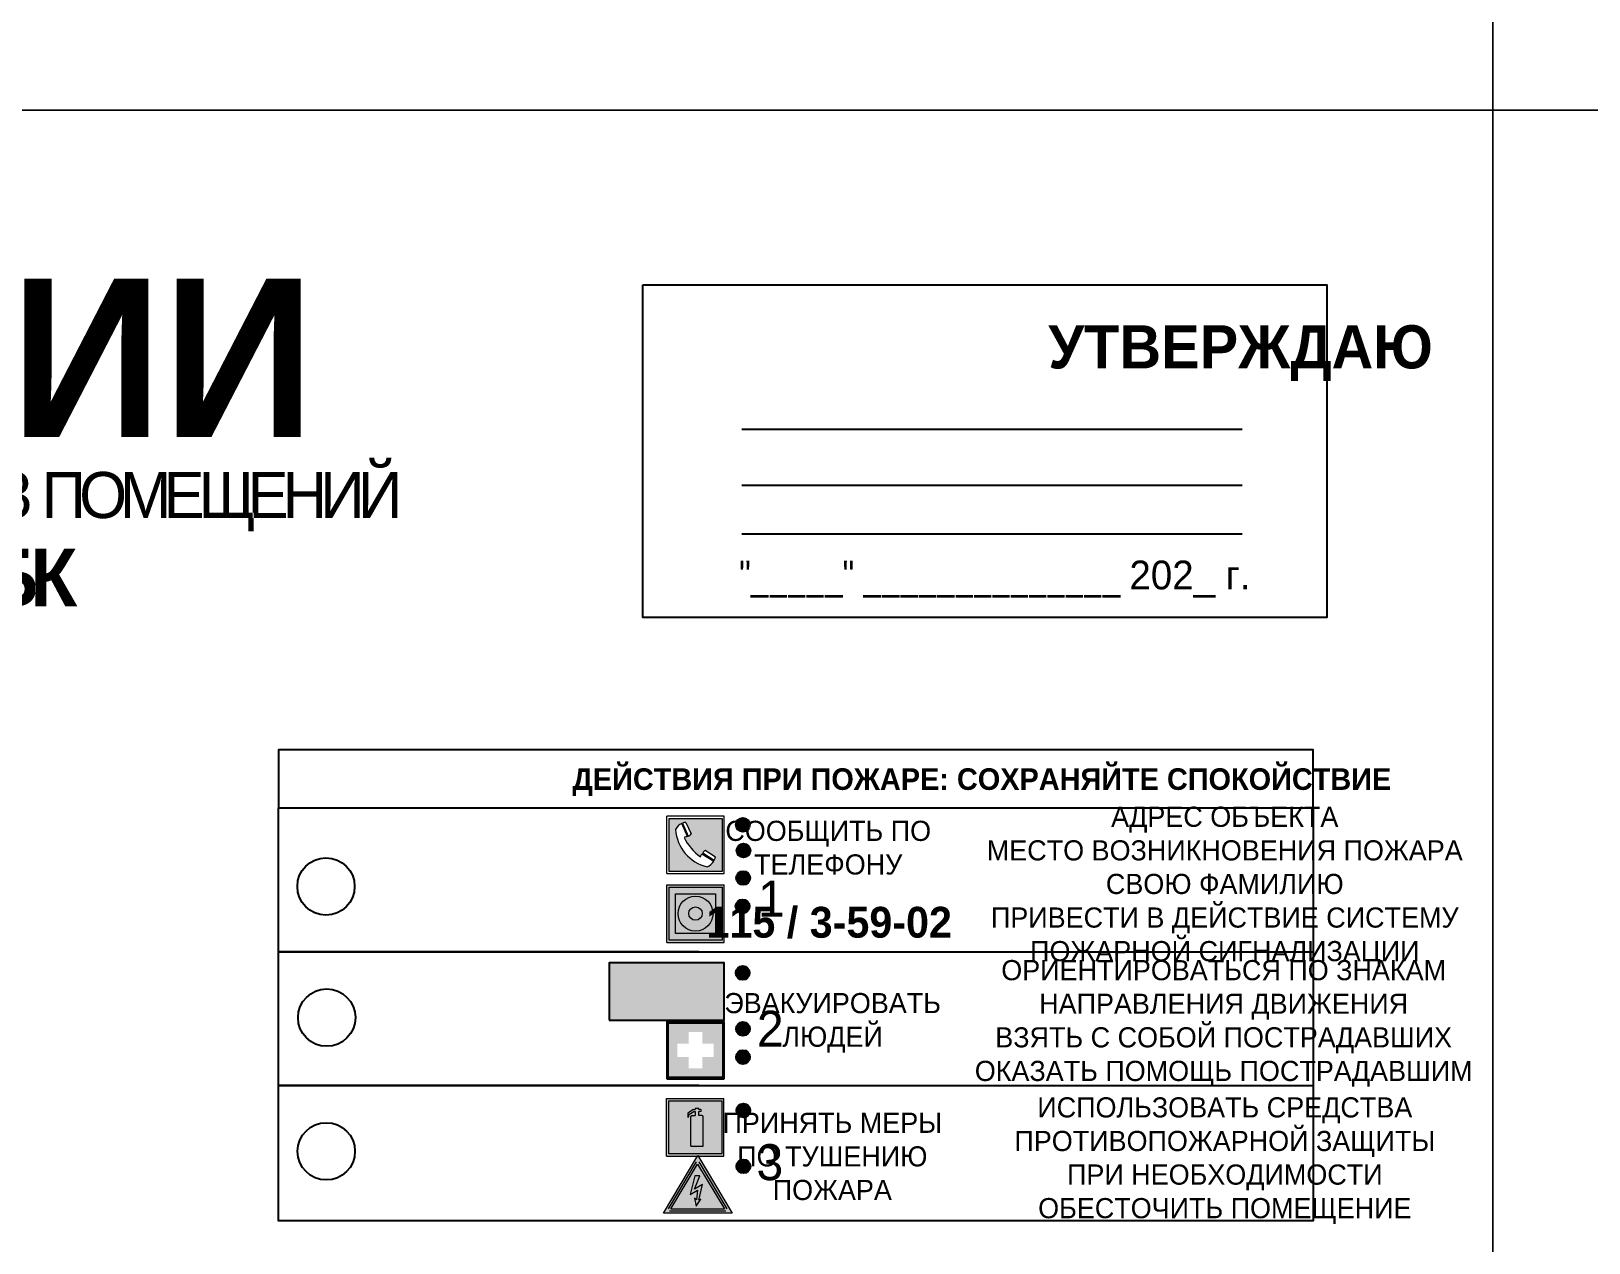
# Model space of a CAD drawing. Header units: millimetres. Extents: x 13114 to 67229, y 22859 to 38520.
# Drawn here: x 20743.7 to 20960, y 35395.8 to 35564.2 of the extents above; entities that cross this region are included whole.
import ezdxf

# ---------------------------------------------------------------- set-up
doc = ezdxf.new("R2010")
doc.units = ezdxf.units.MM
doc.styles.add('обычный', font='arial.ttf')

# ---------------------------------------------------------------- blocks, each defined once
blk = doc.blocks.new('A$C3E6D3DDE')
at = {"lineweight": 5}
h = blk.add_hatch(color=40, dxfattribs=at)
h.paths.add_polyline_path([(24.1, 1.45), (16.46, -11.35), (31.74, -11.35)])
h.paths.add_polyline_path([(24.09, -0.46), (30.03, -10.41), (18.14, -10.41)], flags=16)
h.paths.add_polyline_path([(24.54, -3.08), (23.41, -6.02), (25.13, -5.01), (24.33, -8.5), (24.82, -8.27), (23.79, -9.86), (23.4, -8.04), (23.8, -8.43), (24.04, -6.29), (22.39, -7.25), (23.44, -3.08)], flags=0)
h = blk.add_hatch(color=256, dxfattribs=at)
h.paths.add_polyline_path([(24.37, 0.03, 0.567511), (23.82, 0.03), (17.59, -10.4, 0.582454), (17.86, -10.88), (30.32, -10.88, 0.582149), (30.6, -10.4)])
h.paths.add_polyline_path([(24.09, -0.46), (18.14, -10.41), (30.03, -10.41)], flags=16)
h.paths.add_polyline_path([(24.54, -3.08), (23.41, -6.02), (25.13, -5.01), (24.33, -8.5), (24.82, -8.27), (23.79, -9.86), (23.4, -8.04), (23.8, -8.43), (24.04, -6.29), (22.39, -7.25), (23.44, -3.08)], flags=0)
h = blk.add_hatch(color=40, dxfattribs=at)
h.paths.add_polyline_path([(24.09, -0.46), (18.14, -10.41), (30.03, -10.41)])
h.paths.add_polyline_path([(24.82, -8.27), (23.79, -9.86), (23.4, -8.04), (23.8, -8.43), (24.04, -6.29), (22.39, -7.25), (23.44, -3.08), (24.54, -3.08), (23.41, -6.02), (25.13, -5.01), (24.33, -8.5)], flags=16)
at = {"color": 40, "lineweight": 5}
for p, q in [((16.46, -11.35), (24.1, 1.45)), ((24.1, 1.45), (31.74, -11.35))]:
    blk.add_line(p, q, dxfattribs=at)
at = {"lineweight": 5}
for p, q in [((17.59, -10.4), (23.82, 0.03)), ((24.37, 0.03), (30.6, -10.4)), ((18.14, -10.41), (24.09, -0.46)), ((23.44, -3.08), (22.39, -7.25)), ((23.41, -6.02), (24.54, -3.08)), ((24.54, -3.08), (23.44, -3.08)), ((24.09, -0.46), (30.03, -10.41)), ((22.39, -7.25), (24.04, -6.29)), ((25.13, -5.01), (23.41, -6.02)), ((24.04, -6.29), (23.8, -8.43)), ((24.33, -8.5), (25.13, -5.01)), ((23.8, -8.43), (23.4, -8.04)), ((23.4, -8.04), (23.79, -9.86)), ((23.79, -9.86), (24.82, -8.27)), ((24.82, -8.27), (24.33, -8.5)), ((17.86, -10.88), (30.32, -10.88)), ((18.14, -10.41), (30.03, -10.41))]:
    blk.add_line(p, q, dxfattribs=at)
at = {"color": 50, "lineweight": 5}
blk.add_line((31.74, -11.35), (16.46, -11.35), dxfattribs=at)
blk = doc.blocks.new('A$C456E1F9C')
at = {"lineweight": 5}
h = blk.add_hatch(color=242, dxfattribs=at)
h.paths.add_polyline_path([(0.51, -1.47), (0.51, -13.26), (12.29, -13.26), (12.29, -1.47)])
h.paths.add_polyline_path([(5.42, -4.95, -0.254479), (4.78, -5.4), (3.52, -2.53, -0.209735), (4.23, -2.4)], flags=16)
h.paths.add_polyline_path([(8.53, -8.6), (10.87, -10.17), (10.54, -10.76), (8.03, -9.13, -0.192251)], flags=16)
h.paths.add_polyline_path([(4.61, -5.49, 0.005518), (3.87, -5.72, 0.128647), (7.49, -10.01, 0.00809), (7.83, -9.33), (10.47, -10.97, -0.16736), (8.99, -12.25, -0.327862), (1.95, -3.95, -0.166952), (3.36, -2.62)], flags=16)
at = {"color": 242, "lineweight": 5}
for p, q in [((0, -13.77), (0, -0.97)), ((12.8, -0.97), (0, -0.97)), ((4.61, -5.49), (3.36, -2.62)), ((3.52, -2.53), (4.78, -5.4)), ((4.23, -2.4), (5.42, -4.95)), ((12.8, -13.77), (12.8, -0.97)), ((7.83, -9.33), (10.47, -10.97)), ((8.03, -9.13), (10.54, -10.76)), ((10.81, -10.12), (8.53, -8.6)), ((10.54, -10.76), (10.8, -10.3)), ((10.8, -10.3), (10.81, -10.12)), ((0, -13.77), (12.8, -13.77))]:
    blk.add_line(p, q, dxfattribs=at)
blk.add_lwpolyline([(0.51, -1.47), (12.29, -1.47), (12.29, -13.26), (0.51, -13.26)], close=True, dxfattribs=at)
for centre, radius, start, end in [((4.59, -5.34), 2.99, 114.2845, 152.1974), ((4.02, -3.27), 0.891, 76.3284, 123.7092), ((11.12, -3.31), 9.19, 183.9915, 256.6009), ((14.98, -39.1), 35.17, 107.1487, 108.4135), ((13.86, -0.94), 11.08, 205.5536, 234.8762), ((4.68, -4.59), 0.824, 276.9621, 334.0723), ((-13.31, 0.8), 23.44, 332.5487, 334.4027), ((8.94, -9.5), 0.989, 114.4092, 157.9388), ((7.87, -9.46), 3, 291.9291, 329.9329)]:
    blk.add_arc(centre, radius, start, end, dxfattribs=at)
blk = doc.blocks.new('A$C54414219')
at = {"true_color": 0xffffff}
h = blk.add_hatch(color=7, dxfattribs=at)
h.paths.add_polyline_path([(2.39, -9.45), (2.39, -18.3), (11.23, -18.3), (11.23, -9.45)], flags=0)
h.paths.add_polyline_path([(10.71, -13.87, -1), (2.92, -13.87, -1)], flags=0)
h.paths.add_polyline_path([(8.3, -13.87, -1), (5.33, -13.87, -1)], flags=0)
h.paths.add_polyline_path([(0.41, -7.47), (0.41, -20.27), (13.21, -20.27), (13.21, -7.47)])
h.paths.add_polyline_path([(0.92, -19.77), (12.71, -19.77), (12.71, -7.98), (0.92, -7.98)], flags=16)
h.paths.add_polyline_path([(11.23, -9.45), (11.23, -18.3), (2.39, -18.3), (2.39, -9.45)], flags=0)
at = {"lineweight": 5}
h = blk.add_hatch(color=242, dxfattribs=at)
h.paths.add_polyline_path([(12.71, -7.98), (0.92, -7.98), (0.92, -19.77), (12.71, -19.77)])
h.paths.add_polyline_path([(11.23, -18.3), (2.39, -18.3), (2.39, -9.45), (11.23, -9.45)], flags=16)
h.paths.add_polyline_path([(10.71, -13.87, -1), (2.92, -13.87, -1)], flags=0)
h.paths.add_polyline_path([(8.3, -13.87, -1), (5.33, -13.87, -1)], flags=0)
at = {"true_color": 0xffffff}
h = blk.add_hatch(color=7, dxfattribs=at)
h.paths.add_polyline_path([(2.39, -9.45), (2.39, -18.3), (11.23, -18.3), (11.23, -9.45)])
h.paths.add_polyline_path([(10.71, -13.87, -1), (2.92, -13.87, -1)], flags=16)
h.paths.add_polyline_path([(8.3, -13.87, -1), (5.33, -13.87, -1)], flags=0)
at = {"lineweight": 5}
h = blk.add_hatch(color=242, dxfattribs=at)
h.paths.add_polyline_path([(2.92, -13.87, 1), (10.71, -13.87, 1)])
h.paths.add_polyline_path([(8.3, -13.87, -1), (5.33, -13.87, -1)], flags=16)
at = {"color": 242, "lineweight": 5}
for p, q in [((0.41, -20.27), (0.41, -7.47)), ((0.41, -7.47), (13.21, -7.47)), ((0.41, -7.47), (13.21, -7.47)), ((13.21, -20.27), (13.21, -7.47)), ((0.41, -20.27), (13.21, -20.27))]:
    blk.add_line(p, q, dxfattribs=at)
for points in [[(0.92, -7.98), (12.71, -7.98), (12.71, -19.77), (0.92, -19.77)], [(2.39, -9.45), (11.23, -9.45), (11.23, -18.3), (2.39, -18.3)]]:
    blk.add_lwpolyline(points, close=True, dxfattribs=at)
for radius in [3.89, 1.49]:
    blk.add_circle((6.81, -13.87), radius, dxfattribs=at)
blk = doc.blocks.new('A$C32E8229D')
at = {"true_color": 0xffffff}
blk.add_hatch(color=7, dxfattribs=at).paths.add_polyline_path([(0, 0), (0, -8), (16, -8), (16, 0)])
h = blk.add_hatch(color=126)
h.paths.add_polyline_path([(0.2, -0.2), (15.8, -0.2), (15.8, -7.8), (0.2, -7.8)])
h.paths.add_polyline_path([(13.49, -2.05), (12.08, -2.05), (11.37, -2.63, 0.162397), (11.29, -2.84), (11.29, -3.63), (10.35, -3.63), (10.35, -4.05), (11.68, -4.05), (11.68, -3.48), (12.26, -4.28), (11.29, -5.1), (11.29, -6.78), (11.85, -6.78), (11.85, -5.44), (12.8, -4.64), (12.8, -5.94), (14.46, -5.94), (14.46, -5.39), (13.45, -5.39), (13.45, -3.97), (12.46, -2.59), (13.15, -2.59), (13.69, -3.34), (14.18, -3)], flags=16)
h.paths.add_polyline_path([(10.74, -1.82, 1), (11.8, -1.82, 1)], flags=16)
h.paths.add_polyline_path([(9.39, -3.59), (5.99, -3.59), (6.56, -3.03), (5.91, -3.03), (5.1, -3.83), (5.91, -4.64), (6.56, -4.64), (5.99, -4.09), (9.39, -4.09)], flags=16)
h.paths.add_polyline_path([(4.29, -1.08), (1.72, -1.08), (1.72, -6.6), (4.29, -6.6)], flags=16)
at = {"color": 126}
blk.add_lwpolyline([(16, -8), (0, -8), (0, 0), (16, 0)], close=True, dxfattribs=at)
blk = doc.blocks.new('A$C18900ED3')
h = blk.add_hatch(color=126)
h.paths.add_polyline_path([(-0.18, -0.18), (-7.02, -0.18), (-7.02, -7.02), (-0.18, -7.02)])
h.paths.add_polyline_path([(-5.89, -4.46), (-5.89, -2.77), (-4.46, -2.77), (-4.46, -1.31), (-2.77, -1.31), (-2.77, -2.77), (-1.33, -2.77), (-1.33, -4.46), (-2.77, -4.46), (-2.77, -5.89), (-4.46, -5.89), (-4.46, -4.46)], flags=16)
at = {"color": 126}
for p, q in [((-7.2, 0), (-7.2, -7.2)), ((0, 0), (-7.2, 0)), ((0, -7.2), (0, 0)), ((-7.02, -7.02), (-7.02, -0.18)), ((-7.02, -0.18), (-0.18, -0.18)), ((-0.18, -0.18), (-0.18, -7.02)), ((-7.2, -7.2), (0, -7.2)), ((-0.18, -7.02), (-7.02, -7.02))]:
    blk.add_line(p, q, dxfattribs=at)
blk = doc.blocks.new('A$C3AD82952')
at = {"true_color": 0xf5f5ff}
h = blk.add_hatch(color=7, dxfattribs=at)
h.dxf.hatch_style = 1
h.paths.add_polyline_path([(8.21, 8.73, 0.414214), (7.89, 9.05), (7.22, 9.05), (7.22, 9.92), (7.59, 9.92, 1), (7.57, 10.36), (7.22, 10.36), (7.22, 10.6), (6.43, 10.6), (6.43, 10.36), (6.01, 10.36), (4.74, 9.59), (4.74, 8.69), (4.98, 8.73), (4.98, 9.26), (6.12, 9.91), (6.43, 9.91), (6.43, 9.05), (5.76, 9.05, 0.414214), (5.44, 8.73), (5.44, 2.2), (8.21, 2.2)], flags=0)
h.paths.add_polyline_path([(12.8, 12.8), (0, 12.8), (0, 0), (12.8, 0)])
h.paths.add_polyline_path([(0.51, 12.29), (12.29, 12.29), (12.29, 0.51), (0.51, 0.51)], flags=16)
h.paths.add_polyline_path([(4.74, 9.59), (6.01, 10.36), (6.43, 10.36), (6.43, 10.6), (7.22, 10.6), (7.22, 10.36), (7.59, 10.36, -0.94586), (7.59, 9.92), (7.22, 9.92), (7.22, 9.05), (7.89, 9.05, -0.414214), (8.21, 8.73), (8.21, 2.2), (5.44, 2.2), (5.44, 8.73, -0.414214), (5.76, 9.05), (6.43, 9.05), (6.43, 9.91), (6.12, 9.91), (4.98, 9.26), (4.98, 8.73), (4.74, 8.69)], flags=0)
h = blk.add_hatch(color=242)
h.dxf.hatch_style = 1
h.paths.add_polyline_path([(12.29, 12.29), (0.51, 12.29), (0.51, 0.51), (12.29, 0.51)])
h.paths.add_polyline_path([(4.74, 8.69), (4.74, 9.59), (6.01, 10.36), (6.43, 10.36), (6.43, 10.6), (7.22, 10.6), (7.22, 10.36), (7.59, 10.36, -0.94586), (7.59, 9.92), (7.22, 9.92), (7.22, 9.05), (7.89, 9.05, -0.414214), (8.21, 8.73), (8.21, 2.2), (5.44, 2.2), (5.44, 8.73, -0.414214), (5.76, 9.05), (6.43, 9.05), (6.43, 9.91), (6.12, 9.91), (4.98, 9.26), (4.98, 8.73)], flags=16)
h = blk.add_hatch(color=7, dxfattribs=at)
h.dxf.hatch_style = 1
h.paths.add_polyline_path([(8.21, 8.73, 0.414214), (7.89, 9.05), (7.22, 9.05), (7.22, 9.92), (7.59, 9.92, 1), (7.57, 10.36), (7.22, 10.36), (7.22, 10.6), (6.43, 10.6), (6.43, 10.36), (6.01, 10.36), (4.74, 9.59), (4.74, 8.69), (4.98, 8.73), (4.98, 9.26), (6.12, 9.91), (6.43, 9.91), (6.43, 9.05), (5.76, 9.05, 0.414214), (5.44, 8.73), (5.44, 2.2), (8.21, 2.2)])
at = {"color": 242, "lineweight": 5}
for p, q in [((0, 0), (0, 12.8)), ((0, 12.8), (12.8, 12.8)), ((7.22, 10.6), (6.43, 10.6)), ((6.43, 10.6), (6.43, 10.36)), ((7.22, 10.36), (7.22, 10.6)), ((12.8, 0), (12.8, 12.8)), ((6.01, 10.36), (4.74, 9.59)), ((4.74, 9.59), (4.74, 8.69)), ((4.74, 8.69), (4.98, 8.73)), ((4.98, 9.26), (6.12, 9.91)), ((4.98, 8.73), (4.98, 9.26)), ((5.44, 2.2), (5.44, 8.73)), ((5.76, 9.05), (6.43, 9.05)), ((6.01, 10.36), (6.43, 10.36)), ((6.12, 9.91), (6.43, 9.91)), ((6.43, 9.91), (6.43, 9.05)), ((7.59, 10.36), (7.22, 10.36)), ((7.22, 9.05), (7.22, 9.92)), ((7.59, 9.92), (7.22, 9.92)), ((7.89, 9.05), (7.22, 9.05)), ((8.21, 2.2), (8.21, 8.73)), ((0, 0), (12.8, 0)), ((5.44, 2.2), (8.21, 2.2))]:
    blk.add_line(p, q, dxfattribs=at)
blk.add_lwpolyline([(0.51, 12.29), (12.29, 12.29), (12.29, 0.51), (0.51, 0.51)], close=True, dxfattribs=at)
for centre, radius, start, end in [((5.76, 8.73), 0.32, 90, 180), ((7.58, 10.14), 0.223, 273.1875, 86.8125), ((7.89, 8.73), 0.32, 0, 90)]:
    blk.add_arc(centre, radius, start, end, dxfattribs=at)

msp = doc.modelspace()

# ---------------------------------------------------------------- hatches: boundary and pattern name
at = {"lineweight": 0}
h = msp.add_hatch(color=256, dxfattribs=at)
h.dxf.hatch_style = 1
h.paths.add_polyline_path([(20843.48, 35453.94, 1), (20841.55, 35453.94, 1)])
h = msp.add_hatch(color=256, dxfattribs=at)
h.dxf.hatch_style = 1
h.paths.add_polyline_path([(20843.59, 35450.35, 1), (20841.66, 35450.35, 1)])
h = msp.add_hatch(color=256, dxfattribs=at)
h.dxf.hatch_style = 1
h.paths.add_polyline_path([(20843.55, 35446.54, 1), (20841.62, 35446.54, 1)])
h = msp.add_hatch(color=256, dxfattribs=at)
h.dxf.hatch_style = 1
h.paths.add_polyline_path([(20843.47, 35442.61, 1), (20841.53, 35442.61, 1)])
h = msp.add_hatch(color=256, dxfattribs=at)
h.dxf.hatch_style = 1
h.paths.add_polyline_path([(20843.48, 35433.35, 1), (20841.55, 35433.35, 1)])
h = msp.add_hatch(color=256, dxfattribs=at)
h.dxf.hatch_style = 1
h.paths.add_polyline_path([(20843.52, 35425.57, 1), (20841.59, 35425.57, 1)])
h = msp.add_hatch(color=256, dxfattribs=at)
h.dxf.hatch_style = 1
h.paths.add_polyline_path([(20843.51, 35421.66, 1), (20841.58, 35421.66, 1)])
h = msp.add_hatch(color=256, dxfattribs=at)
h.dxf.hatch_style = 1
h.paths.add_polyline_path([(20843.57, 35414.24, 1), (20841.64, 35414.24, 1)])
h = msp.add_hatch(color=256, dxfattribs=at)
h.dxf.hatch_style = 1
h.paths.add_polyline_path([(20843.58, 35406.47, 1), (20841.64, 35406.47, 1)])

# ---------------------------------------------------------------- linework, layer by layer
at = {"color": 5, "lineweight": 0}
for points in [[(20346.69, 35553.23), (20946.69, 35553.23), (20946.69, 35948.23), (20346.69, 35948.23)], [(20946.69, 35553.23), (21546.69, 35553.23), (21546.69, 35948.23), (20946.69, 35948.23)], [(20346.69, 35158.23), (20946.69, 35158.23), (20946.69, 35553.23), (20346.69, 35553.23)], [(20946.69, 35158.23), (21546.69, 35158.23), (21546.69, 35553.23), (20946.69, 35553.23)]]:
    msp.add_lwpolyline(points, close=True, dxfattribs=at)
for points in [[(20828.62, 35528.95), (20923.63, 35528.95), (20923.63, 35482.75), (20828.62, 35482.75)], [(20778.01, 35456.29), (20921.77, 35456.29), (20921.77, 35464.34), (20778.01, 35464.34)], [(20778.01, 35456.29), (20921.77, 35456.29), (20921.77, 35398.89), (20778.01, 35398.89)]]:
    msp.add_lwpolyline(points, close=True)
for points in [[(20842.38, 35508.9), (20911.9, 35508.9)], [(20842.38, 35501.14), (20911.9, 35501.14)], [(20842.38, 35494.35), (20911.9, 35494.35)], [(20836.42, 35436.3), (20778.01, 35436.3), (20921.77, 35436.3)], [(20836.42, 35417.72), (20778.01, 35417.72), (20921.77, 35417.72)]]:
    msp.add_lwpolyline(points)
for centre, radius in [((20842.52, 35453.94), 0.966), ((20842.62, 35450.35), 0.966), ((20784.63, 35445.37), 3.98), ((20842.58, 35446.54), 0.966), ((20842.5, 35442.61), 0.966), ((20842.51, 35433.35), 0.966), ((20784.73, 35427.14), 3.98), ((20842.55, 35425.57), 0.966), ((20842.55, 35421.66), 0.966), ((20842.6, 35414.24), 0.966), ((20784.67, 35408.56), 3.98), ((20842.61, 35406.47), 0.966)]:
    msp.add_circle(centre, radius)

# ---------------------------------------------------------------- block references
for name, p, xscale, yscale, zscale in [('A$C456E1F9C', (20831.96, 35455.75), 0.625, 0.625, 0.625), ('A$C54414219', (20831.7, 35450.27), 0.625, 0.625, 0.625), ('A$C18900ED3', (20839.96, 35426.62), 1.111111111007631, 1.111111111007631, 1.111111111007631), ('A$C3AD82952', (20831.91, 35407.89), 0.625, 0.625, 0.625), ('A$C3E6D3DDE', (20821.2, 35407.08), 0.625, 0.625, 0.625)]:
    msp.add_blockref(name, p, dxfattribs=dict(xscale=xscale, yscale=yscale, zscale=zscale))
at = {"xscale": -1}
msp.add_blockref('A$C32E8229D', (20839.96, 35434.77), dxfattribs=at)

# ---------------------------------------------------------------- texts
at = {"lineweight": 0, "style": 'обычный'}
for s, insert, char_height, width, attachment_point in [('{\\fProxima Nova Rg|b1|i0|c204|p2;ПЛАН ЭВАКУАЦИИ}', (20505.93, 35529.82), 22, 493.8901, 1), ('\\pi-18,l18,t18;{\\fProxima Nova Rg|b1|i0|c204|p2;УТВЕРЖДАЮ\\H1.1997x; }', (20911.66, 35519.48), 6, 126.6484, 5), ('{\\fArial Narrow|b0|i0|c204|p34;"_____" ______________ \\fProxima Nova Rg|b0|i0|c204|p2;202_ г. }', (20877.53, 35488.07), 4, 78.6503, 5), ('{\\fProxima Nova Rg|b1|i0|c204|p2;ДЕЙСТВИЯ ПРИ ПОЖАРЕ: СОХРАНЯЙТЕ СПОКОЙСТВИЕ\\H1.6644x; }', (20875.72, 35459.85), 3, 175.1736, 5), ('\\pi-8.4,l8.4,t8.4;{\\fProxima Nova Rg|b0|i0|c204|p2;АДРЕС ОБЪЕКТА\\PМЕСТО ВОЗНИКНОВЕНИЯ ПОЖАРА \\PСВОЮ ФАМИЛИЮ\\PПРИВЕСТИ В ДЕЙСТВИЕ СИСТЕМУ \\PПОЖАРНОЙ СИГНАЛИЗАЦИИ}', (20909.47, 35445.31), 2.8, 126.6484, 5), ('{\\fProxima Nova Rg|b0|i0|c204|p2;СООБЩИТЬ ПО \\PТЕЛЕФОНУ}', (20854.39, 35450.74), 2.8, 126.6484, 5), ('{\\fProxima Nova Rg|b0|i0|c204|p2;1\\H1.1667x; }', (20846.49, 35443.68), 5, 126.6484, 5), ('{\\fProxima Nova Rg|b1|i0|c0|p2;\\H1.0714x;115 / 3-59-02\\H1.2822x; }', (20854.53, 35440.33), 4, 126.6484, 5), ('\\pi-8.4,l8.4,t8.4;{\\fProxima Nova Rg|b0|i0|c204|p2;ОРИЕНТИРОВАТЬСЯ ПО ЗНАКАМ \\PНАПРАВЛЕНИЯ ДВИЖЕНИЯ\\PВЗЯТЬ С СОБОЙ ПОСТРАДАВШИХ\\PОКАЗАТЬ ПОМОЩЬ ПОСТРАДАВШИМ}', (20909.32, 35426.33), 2.8, 126.6484, 5), ('{\\fProxima Nova Rg|b0|i0|c204|p2;ЭВАКУИРОВАТЬ \\PЛЮДЕЙ}', (20855, 35426.42), 2.8, 126.6484, 5), ('{\\fProxima Nova Rg|b0|i0|c204|p2;2\\H1.1967x; }', (20846.34, 35425.6), 5, 126.6484, 5), ('\\pi-8.4,l8.4,t8.4;{\\fProxima Nova Rg|b0|i0|c204|p2;ИСПОЛЬЗОВАТЬ СРЕДСТВА \\PПРОТИВОПОЖАРНОЙ ЗАЩИТЫ \\PПРИ НЕОБХОДИМОСТИ \\PОБЕСТОЧИТЬ ПОМЕЩЕНИЕ}', (20909.48, 35407.26), 2.8, 126.6484, 5), ('{\\fProxima Nova Rg|b0|i0|c204|p2;ПРИНЯТЬ МЕРЫ \\PПО ТУШЕНИЮ \\PПОЖАРА}', (20854.96, 35407.84), 2.8, 126.6484, 5), ('{\\fProxima Nova Rg|b0|i0|c204|p2;3\\H1.1967x; }', (20846.28, 35407.02), 5, 126.6484, 5)]:
    msp.add_mtext(s, dxfattribs=dict(at, insert=insert, char_height=char_height, width=width, attachment_point=attachment_point))
at = {"color": 0, "lineweight": 0, "insert": (20656.83, 35497.56), "char_height": 8, "width": 449.2158, "attachment_point": 5, "style": 'обычный'}
msp.add_mtext('{\\fArial Black|b1|i0|c204|p34;\\H2x;\\T0.85;  \\fArial Narrow|b0|i0|c204|p34;\\H0.8x;\\W0.9;\\P\\fProxima Nova Rg|b0|i0|c204|p2;\\H0.5x;\\W1;\\C256;ПРИ ПОЖАРЕ  ИЛИ ДРУГИХ ЧРЕЗВЫЧАЙНЫХ СИТУАЦИЯХ  ИЗ ПОМЕЩЕНИЙ \\fProxima Nova Rg|b1|i0|c204|p2;\\H1.25x;\\PРУДНИК "КАУЛА-КОТСЕЛЬВААРА" : АБК\\P3 ЭТАЖ}', dxfattribs=at)

doc.saveas('drawing.dxf')
